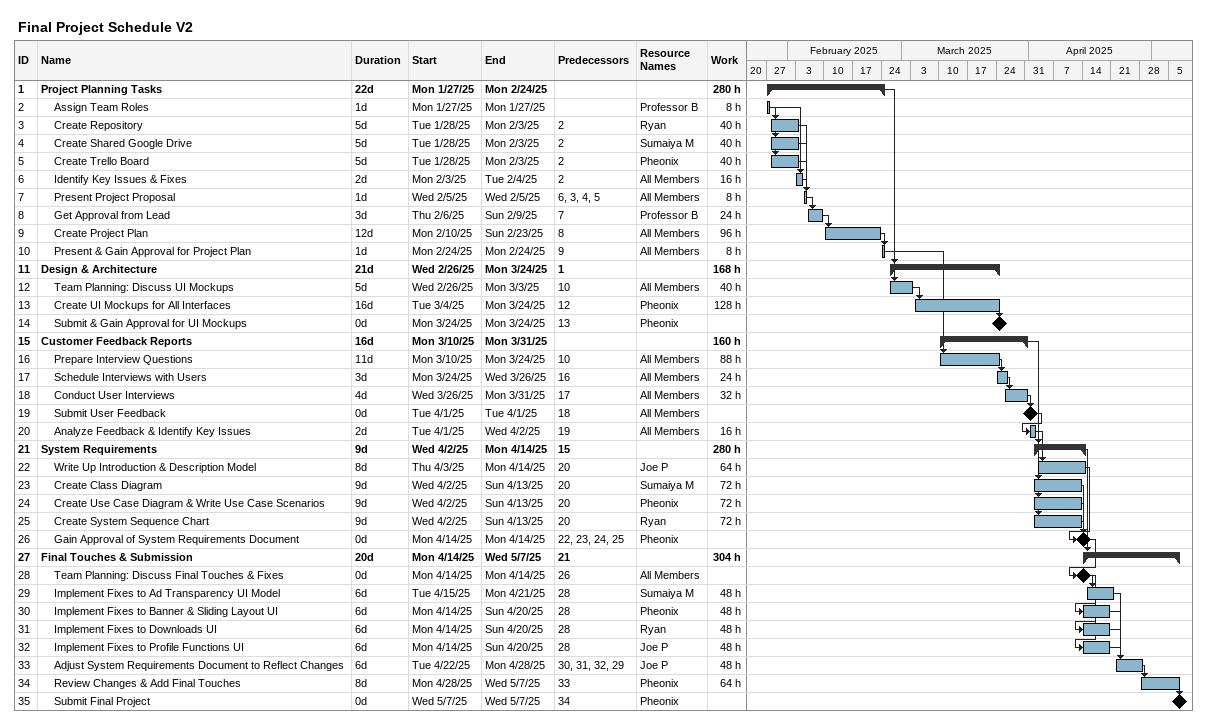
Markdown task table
Final Project Schedule V2

| ID | Level | Task | Duration | Start | Finish | Predecessors | Resources | Work (h) |
|---|---|---|---|---|---|---|---|---|
| 1 | 1 | **Project Planning Tasks** | 22d | 2025-01-27 | 2025-02-24 |  |  | 280 |
| 2 | 2 | Assign Team Roles | 1d | 2025-01-27 | 2025-01-27 |  | Professor B | 8 |
| 3 | 2 | Create Repository | 5d | 2025-01-28 | 2025-02-03 | 2 | Ryan | 40 |
| 4 | 2 | Create Shared Google Drive | 5d | 2025-01-28 | 2025-02-03 | 2 | Sumaiya M | 40 |
| 5 | 2 | Create Trello Board | 5d | 2025-01-28 | 2025-02-03 | 2 | Pheonix | 40 |
| 6 | 2 | Identify Key Issues & Fixes | 2d | 2025-02-03 | 2025-02-04 | 2 | All Members | 16 |
| 7 | 2 | Present Project Proposal | 1d | 2025-02-05 | 2025-02-05 | 6, 3, 4, 5 | All Members | 8 |
| 8 | 2 | Get Approval from Lead | 3d | 2025-02-06 | 2025-02-09 | 7 | Professor B | 24 |
| 9 | 2 | Create Project Plan | 12d | 2025-02-10 | 2025-02-23 | 8 | All Members | 96 |
| 10 | 2 | Present & Gain Approval for Project Plan | 1d | 2025-02-24 | 2025-02-24 | 9 | All Members | 8 |
| 11 | 1 | **Design & Architecture** | 21d | 2025-02-26 | 2025-03-24 | 1 |  | 168 |
| 12 | 2 | Team Planning: Discuss UI Mockups | 5d | 2025-02-26 | 2025-03-03 | 10 | All Members | 40 |
| 13 | 2 | Create UI Mockups for All Interfaces | 16d | 2025-03-04 | 2025-03-24 | 12 | Pheonix | 128 |
| 14 | 2 | Submit & Gain Approval for UI Mockups | 0d | 2025-03-24 | 2025-03-24 | 13 | Pheonix |  |
| 15 | 1 | **Customer Feedback Reports** | 16d | 2025-03-10 | 2025-03-31 |  |  | 160 |
| 16 | 2 | Prepare Interview Questions | 11d | 2025-03-10 | 2025-03-24 | 10 | All Members | 88 |
| 17 | 2 | Schedule Interviews with Users | 3d | 2025-03-24 | 2025-03-26 | 16 | All Members | 24 |
| 18 | 2 | Conduct User Interviews | 4d | 2025-03-26 | 2025-03-31 | 17 | All Members | 32 |
| 19 | 2 | Submit User Feedback | 0d | 2025-04-01 | 2025-04-01 | 18 | All Members |  |
| 20 | 2 | Analyze Feedback & Identify Key Issues | 2d | 2025-04-01 | 2025-04-02 | 19 | All Members | 16 |
| 21 | 1 | **System Requirements** | 9d | 2025-04-02 | 2025-04-14 | 15 |  | 280 |
| 22 | 2 | Write Up Introduction & Description Model | 8d | 2025-04-03 | 2025-04-14 | 20 | Joe P | 64 |
| 23 | 2 | Create Class Diagram | 9d | 2025-04-02 | 2025-04-13 | 20 | Sumaiya M | 72 |
| 24 | 2 | Create Use Case Diagram & Write Use Case Scenarios | 9d | 2025-04-02 | 2025-04-13 | 20 | Pheonix | 72 |
| 25 | 2 | Create System Sequence Chart | 9d | 2025-04-02 | 2025-04-13 | 20 | Ryan | 72 |
| 26 | 2 | Gain Approval of System Requirements Document | 0d | 2025-04-14 | 2025-04-14 | 22, 23, 24, 25 | Pheonix |  |
| 27 | 1 | **Final Touches & Submission** | 20d | 2025-04-14 | 2025-05-07 | 21 |  | 304 |
| 28 | 2 | Team Planning: Discuss Final Touches & Fixes | 0d | 2025-04-14 | 2025-04-14 | 26 | All Members |  |
| 29 | 2 | Implement Fixes to Ad Transparency UI Model | 6d | 2025-04-15 | 2025-04-21 | 28 | Sumaiya M | 48 |
| 30 | 2 | Implement Fixes to Banner & Sliding Layout UI | 6d | 2025-04-14 | 2025-04-20 | 28 | Pheonix | 48 |
| 31 | 2 | Implement Fixes to Downloads UI | 6d | 2025-04-14 | 2025-04-20 | 28 | Ryan | 48 |
| 32 | 2 | Implement Fixes to Profile Functions UI | 6d | 2025-04-14 | 2025-04-20 | 28 | Joe P | 48 |
| 33 | 2 | Adjust System Requirements Document to Reflect Changes | 6d | 2025-04-22 | 2025-04-28 | 30, 31, 32, 29 | Joe P | 48 |
| 34 | 2 | Review Changes & Add Final Touches | 8d | 2025-04-28 | 2025-05-07 | 33 | Pheonix | 64 |
| 35 | 2 | Submit Final Project | 0d | 2025-05-07 | 2025-05-07 | 34 | Pheonix |  |
